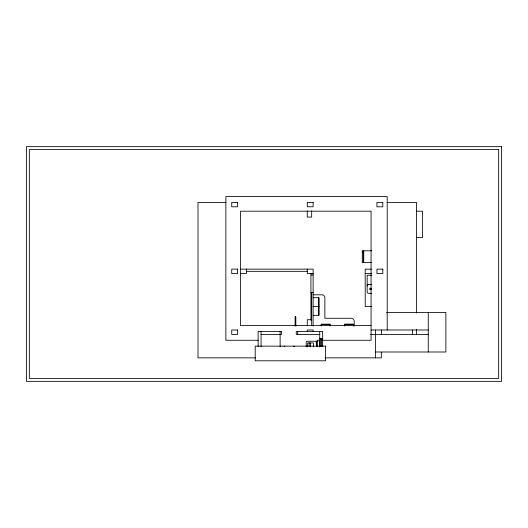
<?xml version="1.0" encoding="UTF-8"?>
<svg xmlns="http://www.w3.org/2000/svg" width="528" height="528" viewBox="0 0 528 528"><rect width="100%" height="100%" fill="white"/><g stroke="black" fill="none" stroke-linecap="round" stroke-linejoin="round"><path stroke-width="0.79" d="M310.365 346.863L310.365 342.949M313.54 346.863L313.546 342.949L307.672 342.949L307.672 346.863M362.267 252.041L362.459 251.816M371.752 293.33L368.623 293.33A1.465 1.465 0 0 1 367.158 291.865L367.158 275.246L371.719 275.246M370.913 288.578L370.088 288.948L370.933 289.271M370.821 288.935L370.333 288.935L371.468 288.935M368.062 284.645L371.752 284.533M225.971 202.402L198 202.402L198 357.865L255.664 357.865M386.912 202.402L416.533 202.402L416.533 313.071M416.533 211.2L422.4 211.2L422.4 237.6L416.533 237.6M371.633 250.8L363.733 250.8L363.733 262.535L371.633 262.535M363.244 251.044L363.733 251.044M363.244 262.291L363.733 262.291M240.53 269.135L313.13 269.135L313.13 326.086M371.455 269.135L365.198 269.135L365.198 306.53L371.455 306.53M246.616 271.333L307.27 271.333M240.53 273.53L246.398 273.53L246.398 269.135M313.13 273.53L307.27 273.53L307.27 269.135M365.198 273.53L371.455 273.53M310.933 275.002L313.13 275.002M310.933 292.598L313.13 292.598M313.13 294.802L321.935 294.802A2.93 2.93 0 0 1 324.865 297.733L324.865 318.265L351.265 318.265A2.93 2.93 0 0 1 354.202 321.202L354.202 326M313.13 297.733L318.998 297.733L318.998 315.335L313.13 315.335M313.13 306.53L318.998 306.53M386.536 312.398L445.87 312.398L445.87 351.998L375.467 351.998M311.665 319.73L307.27 319.73L307.27 326.053M321.202 324.41L330 324.41M344.665 324.377L353.47 324.377M321.202 324.621L330 324.621M344.665 324.621L353.47 324.621M371.065 325.598L240.53 325.598L240.53 211.2L371.065 211.2L371.065 340.27L322.667 340.27M371.065 330L428.267 330M261.07 334.402L281.602 334.402L281.602 331.465L258.133 331.465L258.133 346.665M319.73 334.402L296.267 334.402L296.267 331.465L322.667 331.465L322.667 346.665M370.577 334.402L428.267 334.402M319.73 338.798L322.667 338.798M321.202 339.775L321.691 339.775M258.133 340.27L225.865 340.27L225.865 196.535L387.202 196.535L387.202 330M317.935 341.24L307.184 341.24A0.977 0.977 0 0 0 306.207 342.217L306.207 346.83M325.109 357.865L381.335 357.865L381.335 352.202M428.267 312.398L428.267 351.998M416.533 329.452L416.533 334.402M412.625 330L412.625 334.402M381.335 330L381.335 334.402M375.467 330L375.467 357.865M353.47 326.159L353.47 324.133L344.665 324.133L344.665 326.159M330 326.159L330 324.133L321.202 324.133L321.202 326.159M321.691 338.798L321.691 346.625M320.714 338.798L320.714 346.625M319.73 331.465L319.73 346.718M319.407 346.942L319.407 340.263L317.447 340.263L317.447 346.619M318.754 297.733L318.754 315.335M318.509 297.733L318.509 315.335M316.47 341.24L316.47 346.619L316.226 341.24M313.13 331.465L313.13 330L307.27 330L307.27 331.465M311.665 210.751L311.665 217.067L307.27 217.067L307.27 210.751M311.665 292.598L311.665 325.598M310.933 273.53L310.933 320.245M309.137 342.705L309.137 346.375M297.733 331.465L297.733 334.402M295.832 326.047L295.832 317.084L295.093 317.084L295.093 326.047M295.581 317.084L295.581 316.595L295.337 317.084M280.13 331.465L280.13 346.718M261.07 331.465L261.07 346.718M367.158 285.998A1.465 1.465 0 0 1 368.623 284.533M293.575 346.13A0.733 0.733 0 0 1 294.287 346.678M284.071 346.678A0.733 0.733 0 0 1 284.777 346.13M501.6 146.665L26.4 146.665L26.4 381.335L501.6 381.335L501.6 146.665M498.67 149.602L29.33 149.602L29.33 378.398L498.67 378.398L498.67 149.602M237.6 202.402L231.733 202.402L231.733 206.798L237.6 206.798L237.6 202.402M313.13 202.402L307.27 202.402L307.27 206.798L313.13 206.798L313.13 202.402M382.8 202.402L376.933 202.402L376.933 206.798L382.8 206.798L382.8 202.402M363.244 250.8L362.267 250.8L362.267 262.535L363.244 262.535L363.244 250.8M237.6 269.135L231.733 269.135L231.733 273.53L237.6 273.53L237.6 269.135M382.8 269.135L376.933 269.135L376.933 273.53L382.8 273.53L382.8 269.135M237.6 330L231.733 330L231.733 334.402L237.6 334.402L237.6 330M325.598 346.13L255.202 346.13L255.202 360.802L325.598 360.802L325.598 346.13M370.075 289.469A0.733 0.733 0 0 0 371.29 289.1A0.733 0.733 0 0 0 370.366 288.229A0.733 0.733 0 0 0 370.075 289.469"/></g></svg>
